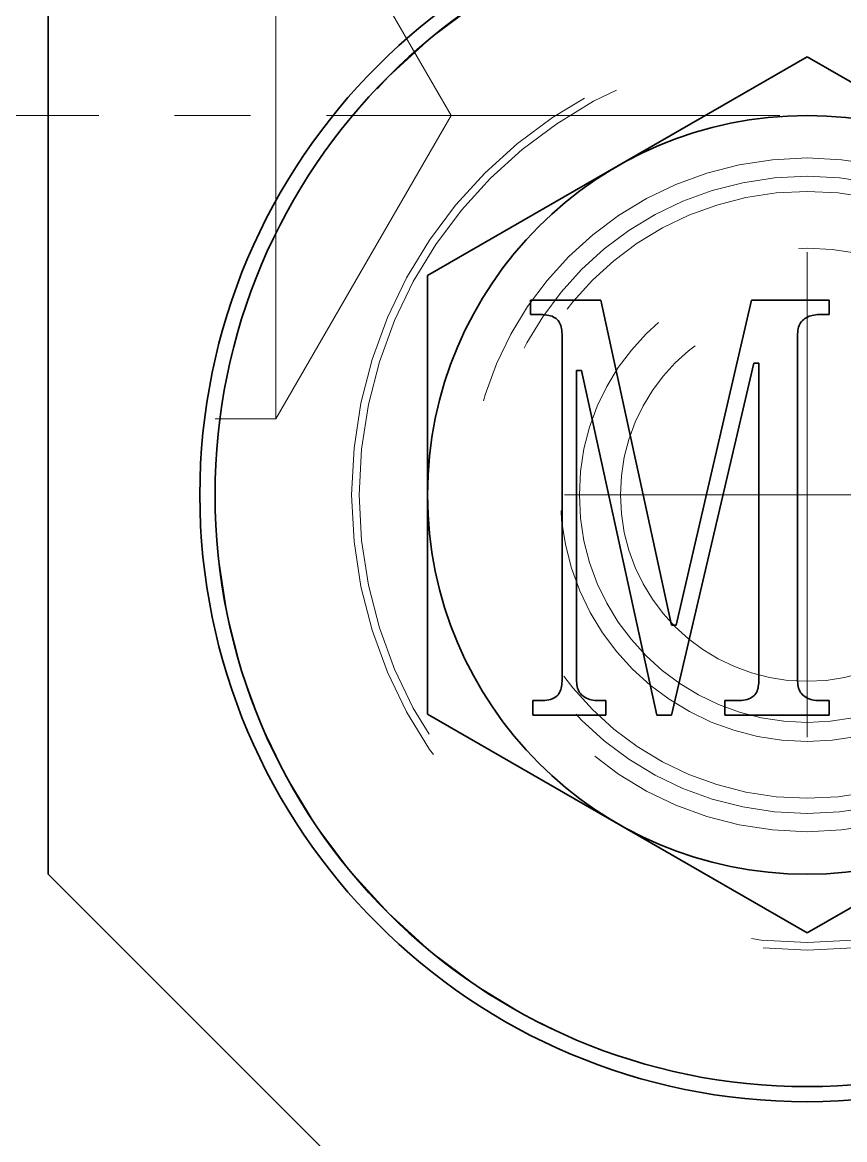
# Model space of a CAD drawing. Header units: millimetres. Extents: x 5606 to 13175, y -3239 to -2051.
# Drawn here: x 5869.36 to 5880.19, y -2464.28 to -2449.56 of the extents above; entities that cross this region are included whole.
import ezdxf

# ---------------------------------------------------------------- set-up
doc = ezdxf.new("R2010")
doc.units = ezdxf.units.MM
for name, pattern in [('CENTER-HOKUTO', [23, 20, -1, 1, -1]), ('DASHSPACE', [30, 12, -18]), ('HIDDEN-HOKUTO', [3.8, 2.5, -1.3])]:
    doc.linetypes.add(name, pattern=pattern)
doc.layers.add('AM_7', color=2, linetype='CENTER-HOKUTO', lineweight=30)
doc.layers.add('AM_HID', color=1, linetype='HIDDEN-HOKUTO', lineweight=25)

msp = doc.modelspace()

# ---------------------------------------------------------------- linework, layer by layer
at = {"color": 7, "lineweight": 35}
msp.add_line((5869.698, -2460.784), (5869.698, -2395.784), dxfattribs=at)
at = {"color": 7, "lineweight": 35, "ltscale": 0.144319}
for p, q in [((5874.698, -2452.894), (5879.698, -2450.009)), ((5884.698, -2458.673), (5879.698, -2461.559))]:
    msp.add_line(p, q, dxfattribs=at)
at = {"color": 7, "lineweight": 35, "ltscale": 0.144318}
for p, q in [((5879.698, -2450.009), (5884.698, -2452.894)), ((5879.698, -2461.559), (5874.698, -2458.673))]:
    msp.add_line(p, q, dxfattribs=at)
at = {"color": 7, "lineweight": 35, "ltscale": 0.072243}
msp.add_line((5874.698, -2455.784), (5874.698, -2452.894), dxfattribs=at)
at = {"color": 7, "lineweight": 35, "ltscale": 0.0048}
for p, q in [((5876.054, -2453.408), (5876.054, -2453.216)), ((5879.99, -2453.216), (5879.99, -2453.408)), ((5876.086, -2458.688), (5876.086, -2458.496)), ((5877.046, -2458.496), (5877.046, -2458.688)), ((5878.614, -2458.688), (5878.614, -2458.496)), ((5879.99, -2458.496), (5879.99, -2458.688))]:
    msp.add_line(p, q, dxfattribs=at)
at = {"color": 7, "lineweight": 35, "ltscale": 0.023199}
msp.add_line((5876.054, -2453.216), (5876.982, -2453.216), dxfattribs=at)
at = {"color": 7, "lineweight": 35, "ltscale": 0.109682}
msp.add_line((5876.982, -2453.216), (5877.91, -2457.504), dxfattribs=at)
at = {"color": 7, "lineweight": 35, "ltscale": 0.110031}
msp.add_line((5877.974, -2457.504), (5878.966, -2453.216), dxfattribs=at)
at = {"color": 7, "lineweight": 35, "ltscale": 0.0256}
msp.add_line((5878.966, -2453.216), (5879.99, -2453.216), dxfattribs=at)
at = {"color": 7, "lineweight": 35, "ltscale": 0.003199}
for p, q in [((5876.182, -2453.408), (5876.054, -2453.408)), ((5879.862, -2458.496), (5879.99, -2458.496))]:
    msp.add_line(p, q, dxfattribs=at)
at = {"color": 7, "lineweight": 35, "ltscale": 0.000776838}
msp.add_line((5876.213, -2453.409), (5876.182, -2453.408), dxfattribs=at)
at = {"color": 7, "lineweight": 35, "ltscale": 0.000728719}
msp.add_line((5876.242, -2453.411), (5876.213, -2453.409), dxfattribs=at)
at = {"color": 7, "lineweight": 35, "ltscale": 0.000685152}
msp.add_line((5876.269, -2453.414), (5876.242, -2453.411), dxfattribs=at)
at = {"color": 7, "lineweight": 35, "ltscale": 0.000641592}
msp.add_line((5876.294, -2453.418), (5876.269, -2453.414), dxfattribs=at)
at = {"color": 7, "lineweight": 35, "ltscale": 0.000601197}
for p, q in [((5876.318, -2453.424), (5876.294, -2453.418)), ((5876.294, -2458.486), (5876.318, -2458.48))]:
    msp.add_line(p, q, dxfattribs=at)
at = {"color": 7, "lineweight": 35, "ltscale": 0.000565285}
msp.add_line((5876.339, -2453.431), (5876.318, -2453.424), dxfattribs=at)
at = {"color": 7, "lineweight": 35, "ltscale": 0.000529848}
msp.add_line((5876.359, -2453.44), (5876.339, -2453.431), dxfattribs=at)
at = {"color": 7, "lineweight": 35, "ltscale": 0.000501179}
msp.add_line((5876.376, -2453.449), (5876.359, -2453.44), dxfattribs=at)
at = {"color": 7, "lineweight": 35, "ltscale": 0.000477895}
msp.add_line((5876.392, -2453.46), (5876.376, -2453.449), dxfattribs=at)
at = {"color": 7, "lineweight": 35, "ltscale": 0.000514181}
msp.add_line((5879.688, -2453.449), (5879.67, -2453.46), dxfattribs=at)
at = {"color": 7, "lineweight": 35, "ltscale": 0.000518689}
for p, q in [((5879.706, -2453.44), (5879.688, -2453.449)), ((5879.688, -2458.455), (5879.706, -2458.465))]:
    msp.add_line(p, q, dxfattribs=at)
at = {"color": 7, "lineweight": 35, "ltscale": 0.000527041}
msp.add_line((5879.725, -2453.431), (5879.706, -2453.44), dxfattribs=at)
at = {"color": 7, "lineweight": 35, "ltscale": 0.000537814}
msp.add_line((5879.746, -2453.424), (5879.725, -2453.431), dxfattribs=at)
at = {"color": 7, "lineweight": 35, "ltscale": 0.000550972}
msp.add_line((5879.767, -2453.418), (5879.746, -2453.424), dxfattribs=at)
at = {"color": 7, "lineweight": 35, "ltscale": 0.00056663}
msp.add_line((5879.789, -2453.414), (5879.767, -2453.418), dxfattribs=at)
at = {"color": 7, "lineweight": 35, "ltscale": 0.000585238}
msp.add_line((5879.813, -2453.411), (5879.789, -2453.414), dxfattribs=at)
at = {"color": 7, "lineweight": 35, "ltscale": 0.000606218}
msp.add_line((5879.837, -2453.409), (5879.813, -2453.411), dxfattribs=at)
at = {"color": 7, "lineweight": 35, "ltscale": 0.000628866}
msp.add_line((5879.862, -2453.408), (5879.837, -2453.409), dxfattribs=at)
at = {"color": 7, "lineweight": 35, "ltscale": 0.0032}
msp.add_line((5879.99, -2453.408), (5879.862, -2453.408), dxfattribs=at)
at = {"color": 7, "lineweight": 35, "ltscale": 0.00045891}
for p, q in [((5876.406, -2453.472), (5876.392, -2453.46)), ((5876.392, -2458.444), (5876.406, -2458.432)), ((5878.984, -2458.444), (5878.998, -2458.432))]:
    msp.add_line(p, q, dxfattribs=at)
at = {"color": 7, "lineweight": 35, "ltscale": 0.000452651}
msp.add_line((5876.418, -2453.486), (5876.406, -2453.472), dxfattribs=at)
at = {"color": 7, "lineweight": 35, "ltscale": 0.000458233}
msp.add_line((5876.429, -2453.5), (5876.418, -2453.486), dxfattribs=at)
at = {"color": 7, "lineweight": 35, "ltscale": 0.000465409}
msp.add_line((5876.438, -2453.516), (5876.429, -2453.5), dxfattribs=at)
at = {"color": 7, "lineweight": 35, "ltscale": 0.00047943}
msp.add_line((5876.447, -2453.534), (5876.438, -2453.516), dxfattribs=at)
at = {"color": 7, "lineweight": 35, "ltscale": 0.000496219}
for p, q in [((5876.454, -2453.552), (5876.447, -2453.534)), ((5879.039, -2458.371), (5879.046, -2458.352))]:
    msp.add_line(p, q, dxfattribs=at)
at = {"color": 7, "lineweight": 35, "ltscale": 0.000517915}
msp.add_line((5876.46, -2453.572), (5876.454, -2453.552), dxfattribs=at)
at = {"color": 7, "lineweight": 35, "ltscale": 0.000538673}
msp.add_line((5876.464, -2453.593), (5876.46, -2453.572), dxfattribs=at)
at = {"color": 7, "lineweight": 35, "ltscale": 0.000566562}
msp.add_line((5876.467, -2453.616), (5876.464, -2453.593), dxfattribs=at)
at = {"color": 7, "lineweight": 35, "ltscale": 0.000569598}
msp.add_line((5879.581, -2453.593), (5879.577, -2453.616), dxfattribs=at)
at = {"color": 7, "lineweight": 35, "ltscale": 0.000545171}
msp.add_line((5879.587, -2453.572), (5879.581, -2453.593), dxfattribs=at)
at = {"color": 7, "lineweight": 35, "ltscale": 0.00052928}
msp.add_line((5879.594, -2453.552), (5879.587, -2453.572), dxfattribs=at)
at = {"color": 7, "lineweight": 35, "ltscale": 0.000513276}
for p, q in [((5879.603, -2453.534), (5879.594, -2453.552)), ((5876.682, -2458.352), (5876.691, -2458.371)), ((5879.594, -2458.352), (5879.603, -2458.371))]:
    msp.add_line(p, q, dxfattribs=at)
at = {"color": 7, "lineweight": 35, "ltscale": 0.000504139}
msp.add_line((5879.613, -2453.516), (5879.603, -2453.534), dxfattribs=at)
at = {"color": 7, "lineweight": 35, "ltscale": 0.000499115}
msp.add_line((5879.625, -2453.5), (5879.613, -2453.516), dxfattribs=at)
at = {"color": 7, "lineweight": 35, "ltscale": 0.000501057}
msp.add_line((5879.639, -2453.486), (5879.625, -2453.5), dxfattribs=at)
at = {"color": 7, "lineweight": 35, "ltscale": 0.00050757}
msp.add_line((5879.654, -2453.472), (5879.639, -2453.486), dxfattribs=at)
at = {"color": 7, "lineweight": 35, "ltscale": 0.000511798}
msp.add_line((5879.67, -2453.46), (5879.654, -2453.472), dxfattribs=at)
at = {"color": 7, "lineweight": 35, "ltscale": 0.000593928}
for p, q in [((5876.469, -2453.639), (5876.467, -2453.616)), ((5879.059, -2458.289), (5879.061, -2458.265))]:
    msp.add_line(p, q, dxfattribs=at)
at = {"color": 7, "lineweight": 35, "ltscale": 0.000623527}
msp.add_line((5876.47, -2453.664), (5876.469, -2453.639), dxfattribs=at)
at = {"color": 7, "lineweight": 35, "ltscale": 0.1144}
for p, q in [((5876.47, -2458.24), (5876.47, -2453.664)), ((5879.574, -2453.664), (5879.574, -2458.24))]:
    msp.add_line(p, q, dxfattribs=at)
at = {"color": 7, "lineweight": 35, "ltscale": 0.000623662}
msp.add_line((5879.575, -2453.639), (5879.574, -2453.664), dxfattribs=at)
at = {"color": 7, "lineweight": 35, "ltscale": 0.000595101}
msp.add_line((5879.577, -2453.616), (5879.575, -2453.639), dxfattribs=at)
at = {"color": 7, "lineweight": 35, "ltscale": 0.001599}
for p, q in [((5876.726, -2454.144), (5876.662, -2454.144)), ((5877.91, -2457.504), (5877.974, -2457.504))]:
    msp.add_line(p, q, dxfattribs=at)
at = {"color": 7, "lineweight": 35, "ltscale": 0.102401}
msp.add_line((5876.662, -2454.144), (5876.662, -2458.24), dxfattribs=at)
at = {"color": 7, "lineweight": 35, "ltscale": 0.116276}
msp.add_line((5877.718, -2458.688), (5876.726, -2454.144), dxfattribs=at)
at = {"color": 7, "lineweight": 35, "ltscale": 0.119146}
msp.add_line((5878.998, -2454.048), (5877.91, -2458.688), dxfattribs=at)
at = {"color": 7, "lineweight": 35, "ltscale": 0.001601}
msp.add_line((5879.062, -2454.048), (5878.998, -2454.048), dxfattribs=at)
at = {"color": 7, "lineweight": 35, "ltscale": 0.1048}
msp.add_line((5879.062, -2458.24), (5879.062, -2454.048), dxfattribs=at)
at = {"color": 7, "lineweight": 35, "ltscale": 0.072244}
msp.add_line((5874.698, -2458.673), (5874.698, -2455.784), dxfattribs=at)
at = {"color": 7, "lineweight": 35, "ltscale": 0.00054107}
msp.add_line((5876.46, -2458.332), (5876.464, -2458.311), dxfattribs=at)
at = {"color": 7, "lineweight": 35, "ltscale": 0.000564188}
msp.add_line((5876.464, -2458.311), (5876.467, -2458.289), dxfattribs=at)
at = {"color": 7, "lineweight": 35, "ltscale": 0.000593989}
msp.add_line((5876.467, -2458.289), (5876.469, -2458.265), dxfattribs=at)
at = {"color": 7, "lineweight": 35, "ltscale": 0.000624271}
msp.add_line((5876.469, -2458.265), (5876.47, -2458.24), dxfattribs=at)
at = {"color": 7, "lineweight": 35, "ltscale": 0.0006244}
msp.add_line((5876.662, -2458.24), (5876.663, -2458.265), dxfattribs=at)
at = {"color": 7, "lineweight": 35, "ltscale": 0.000595024}
for p, q in [((5876.663, -2458.265), (5876.665, -2458.289)), ((5879.575, -2458.265), (5879.577, -2458.289))]:
    msp.add_line(p, q, dxfattribs=at)
at = {"color": 7, "lineweight": 35, "ltscale": 0.000567344}
for p, q in [((5876.665, -2458.289), (5876.669, -2458.311)), ((5879.577, -2458.289), (5879.581, -2458.311))]:
    msp.add_line(p, q, dxfattribs=at)
at = {"color": 7, "lineweight": 35, "ltscale": 0.000547774}
msp.add_line((5876.669, -2458.311), (5876.675, -2458.332), dxfattribs=at)
at = {"color": 7, "lineweight": 35, "ltscale": 0.000541386}
msp.add_line((5879.052, -2458.332), (5879.056, -2458.311), dxfattribs=at)
at = {"color": 7, "lineweight": 35, "ltscale": 0.00056408}
msp.add_line((5879.056, -2458.311), (5879.059, -2458.289), dxfattribs=at)
at = {"color": 7, "lineweight": 35, "ltscale": 0.00062431}
msp.add_line((5879.061, -2458.265), (5879.062, -2458.24), dxfattribs=at)
at = {"color": 7, "lineweight": 35, "ltscale": 0.00062445}
msp.add_line((5879.574, -2458.24), (5879.575, -2458.265), dxfattribs=at)
at = {"color": 7, "lineweight": 35, "ltscale": 0.000547578}
msp.add_line((5879.581, -2458.311), (5879.587, -2458.332), dxfattribs=at)
at = {"color": 7, "lineweight": 35, "ltscale": 0.000501849}
for p, q in [((5876.359, -2458.465), (5876.376, -2458.455)), ((5878.951, -2458.465), (5878.968, -2458.455))]:
    msp.add_line(p, q, dxfattribs=at)
at = {"color": 7, "lineweight": 35, "ltscale": 0.000476398}
msp.add_line((5876.376, -2458.455), (5876.392, -2458.444), dxfattribs=at)
at = {"color": 7, "lineweight": 35, "ltscale": 0.000454295}
msp.add_line((5876.406, -2458.432), (5876.418, -2458.419), dxfattribs=at)
at = {"color": 7, "lineweight": 35, "ltscale": 0.000457619}
for p, q in [((5876.418, -2458.419), (5876.429, -2458.404)), ((5879.01, -2458.419), (5879.021, -2458.404))]:
    msp.add_line(p, q, dxfattribs=at)
at = {"color": 7, "lineweight": 35, "ltscale": 0.000465671}
msp.add_line((5876.429, -2458.404), (5876.438, -2458.388), dxfattribs=at)
at = {"color": 7, "lineweight": 35, "ltscale": 0.000480449}
msp.add_line((5876.438, -2458.388), (5876.447, -2458.371), dxfattribs=at)
at = {"color": 7, "lineweight": 35, "ltscale": 0.000495948}
msp.add_line((5876.447, -2458.371), (5876.454, -2458.352), dxfattribs=at)
at = {"color": 7, "lineweight": 35, "ltscale": 0.000515717}
msp.add_line((5876.454, -2458.352), (5876.46, -2458.332), dxfattribs=at)
at = {"color": 7, "lineweight": 35, "ltscale": 0.000526869}
for p, q in [((5876.675, -2458.332), (5876.682, -2458.352)), ((5879.587, -2458.332), (5879.594, -2458.352))]:
    msp.add_line(p, q, dxfattribs=at)
at = {"color": 7, "lineweight": 35, "ltscale": 0.0005044}
msp.add_line((5876.691, -2458.371), (5876.701, -2458.388), dxfattribs=at)
at = {"color": 7, "lineweight": 35, "ltscale": 0.000500183}
for p, q in [((5876.701, -2458.388), (5876.713, -2458.404)), ((5879.613, -2458.388), (5879.625, -2458.404))]:
    msp.add_line(p, q, dxfattribs=at)
at = {"color": 7, "lineweight": 35, "ltscale": 0.000501014}
msp.add_line((5876.713, -2458.404), (5876.727, -2458.419), dxfattribs=at)
at = {"color": 7, "lineweight": 35, "ltscale": 0.00050801}
msp.add_line((5876.727, -2458.419), (5876.742, -2458.432), dxfattribs=at)
at = {"color": 7, "lineweight": 35, "ltscale": 0.000511184}
for p, q in [((5876.742, -2458.432), (5876.758, -2458.444)), ((5879.654, -2458.432), (5879.67, -2458.444))]:
    msp.add_line(p, q, dxfattribs=at)
at = {"color": 7, "lineweight": 35, "ltscale": 0.000514668}
msp.add_line((5876.758, -2458.444), (5876.776, -2458.455), dxfattribs=at)
at = {"color": 7, "lineweight": 35, "ltscale": 0.000518013}
msp.add_line((5876.776, -2458.455), (5876.794, -2458.465), dxfattribs=at)
at = {"color": 7, "lineweight": 35, "ltscale": 0.000477024}
msp.add_line((5878.968, -2458.455), (5878.984, -2458.444), dxfattribs=at)
at = {"color": 7, "lineweight": 35, "ltscale": 0.000453784}
msp.add_line((5878.998, -2458.432), (5879.01, -2458.419), dxfattribs=at)
at = {"color": 7, "lineweight": 35, "ltscale": 0.000466063}
msp.add_line((5879.021, -2458.404), (5879.03, -2458.388), dxfattribs=at)
at = {"color": 7, "lineweight": 35, "ltscale": 0.000480118}
msp.add_line((5879.03, -2458.388), (5879.039, -2458.371), dxfattribs=at)
at = {"color": 7, "lineweight": 35, "ltscale": 0.000515504}
msp.add_line((5879.046, -2458.352), (5879.052, -2458.332), dxfattribs=at)
at = {"color": 7, "lineweight": 35, "ltscale": 0.000504793}
msp.add_line((5879.603, -2458.371), (5879.613, -2458.388), dxfattribs=at)
at = {"color": 7, "lineweight": 35, "ltscale": 0.000500496}
msp.add_line((5879.625, -2458.404), (5879.639, -2458.419), dxfattribs=at)
at = {"color": 7, "lineweight": 35, "ltscale": 0.000508581}
msp.add_line((5879.639, -2458.419), (5879.654, -2458.432), dxfattribs=at)
at = {"color": 7, "lineweight": 35, "ltscale": 0.000513372}
msp.add_line((5879.67, -2458.444), (5879.688, -2458.455), dxfattribs=at)
at = {"color": 7, "lineweight": 35, "ltscale": 0.0024}
for p, q in [((5876.086, -2458.496), (5876.182, -2458.496)), ((5876.95, -2458.496), (5877.046, -2458.496))]:
    msp.add_line(p, q, dxfattribs=at)
at = {"color": 7, "lineweight": 35, "ltscale": 0.000776091}
msp.add_line((5876.182, -2458.496), (5876.213, -2458.496), dxfattribs=at)
at = {"color": 7, "lineweight": 35, "ltscale": 0.00072938}
msp.add_line((5876.213, -2458.496), (5876.242, -2458.494), dxfattribs=at)
at = {"color": 7, "lineweight": 35, "ltscale": 0.000684573}
for p, q in [((5876.242, -2458.494), (5876.269, -2458.49)), ((5878.834, -2458.494), (5878.861, -2458.49))]:
    msp.add_line(p, q, dxfattribs=at)
at = {"color": 7, "lineweight": 35, "ltscale": 0.000642079}
for p, q in [((5876.269, -2458.49), (5876.294, -2458.486)), ((5878.861, -2458.49), (5878.886, -2458.486))]:
    msp.add_line(p, q, dxfattribs=at)
at = {"color": 7, "lineweight": 35, "ltscale": 0.000565047}
msp.add_line((5876.318, -2458.48), (5876.339, -2458.473), dxfattribs=at)
at = {"color": 7, "lineweight": 35, "ltscale": 0.000529746}
for p, q in [((5876.339, -2458.473), (5876.359, -2458.465)), ((5878.931, -2458.473), (5878.951, -2458.465))]:
    msp.add_line(p, q, dxfattribs=at)
at = {"color": 7, "lineweight": 35, "ltscale": 0.000527644}
msp.add_line((5876.794, -2458.465), (5876.814, -2458.473), dxfattribs=at)
at = {"color": 7, "lineweight": 35, "ltscale": 0.000536843}
for p, q in [((5876.814, -2458.473), (5876.834, -2458.48)), ((5879.726, -2458.473), (5879.746, -2458.48))]:
    msp.add_line(p, q, dxfattribs=at)
at = {"color": 7, "lineweight": 35, "ltscale": 0.000551709}
for p, q in [((5876.834, -2458.48), (5876.855, -2458.486)), ((5879.746, -2458.48), (5879.767, -2458.486))]:
    msp.add_line(p, q, dxfattribs=at)
at = {"color": 7, "lineweight": 35, "ltscale": 0.00056633}
for p, q in [((5876.855, -2458.486), (5876.877, -2458.49)), ((5879.767, -2458.486), (5879.789, -2458.49))]:
    msp.add_line(p, q, dxfattribs=at)
at = {"color": 7, "lineweight": 35, "ltscale": 0.000586958}
msp.add_line((5876.877, -2458.49), (5876.901, -2458.494), dxfattribs=at)
at = {"color": 7, "lineweight": 35, "ltscale": 0.000604575}
msp.add_line((5876.901, -2458.494), (5876.925, -2458.496), dxfattribs=at)
at = {"color": 7, "lineweight": 35, "ltscale": 0.000628886}
for p, q in [((5876.925, -2458.496), (5876.95, -2458.496)), ((5879.837, -2458.496), (5879.862, -2458.496))]:
    msp.add_line(p, q, dxfattribs=at)
at = {"color": 7, "lineweight": 35, "ltscale": 0.003999}
msp.add_line((5878.614, -2458.496), (5878.774, -2458.496), dxfattribs=at)
at = {"color": 7, "lineweight": 35, "ltscale": 0.000776854}
msp.add_line((5878.774, -2458.496), (5878.805, -2458.496), dxfattribs=at)
at = {"color": 7, "lineweight": 35, "ltscale": 0.000728618}
msp.add_line((5878.805, -2458.496), (5878.834, -2458.494), dxfattribs=at)
at = {"color": 7, "lineweight": 35, "ltscale": 0.000602679}
msp.add_line((5878.886, -2458.486), (5878.91, -2458.48), dxfattribs=at)
at = {"color": 7, "lineweight": 35, "ltscale": 0.000563597}
msp.add_line((5878.91, -2458.48), (5878.931, -2458.473), dxfattribs=at)
at = {"color": 7, "lineweight": 35, "ltscale": 0.000528344}
msp.add_line((5879.706, -2458.465), (5879.726, -2458.473), dxfattribs=at)
at = {"color": 7, "lineweight": 35, "ltscale": 0.000585447}
msp.add_line((5879.789, -2458.49), (5879.813, -2458.494), dxfattribs=at)
at = {"color": 7, "lineweight": 35, "ltscale": 0.000606097}
msp.add_line((5879.813, -2458.494), (5879.837, -2458.496), dxfattribs=at)
at = {"color": 7, "lineweight": 35, "ltscale": 0.024001}
msp.add_line((5877.046, -2458.688), (5876.086, -2458.688), dxfattribs=at)
at = {"color": 7, "lineweight": 35, "ltscale": 0.004801}
msp.add_line((5877.91, -2458.688), (5877.718, -2458.688), dxfattribs=at)
at = {"color": 7, "lineweight": 35, "ltscale": 0.034399}
msp.add_line((5879.99, -2458.688), (5878.614, -2458.688), dxfattribs=at)
at = {"color": 7, "lineweight": 35, "ltscale": 0.176777}
msp.add_line((5869.698, -2460.784), (5874.698, -2465.784), dxfattribs=at)
at = {"color": 7, "lineweight": 35}
for radius in [8, 7.8, 5]:
    msp.add_circle((5879.698, -2455.784), radius, dxfattribs=at)
at = {"color": 7, "linetype": 'DASHSPACE', "lineweight": 13}
msp.add_circle((5879.698, -2455.784), 3, dxfattribs=at)
at = {"layer": 'AM_7', "color": 2, "lineweight": 13}
for p, q in [((5827.366, -2450.784), (5879.338, -2450.784)), ((5879.698, -2452.587), (5879.698, -2458.98)), ((5882.894, -2455.784), (5876.502, -2455.784))]:
    msp.add_line(p, q, dxfattribs=at)
at = {"layer": 'AM_HID', "color": 1, "lineweight": 13, "ltscale": 4}
for p, q in [((5872.698, -2452.701), (5872.698, -2446.784)), ((5875.007, -2450.784), (5872.698, -2446.784)), ((5872.698, -2454.784), (5872.698, -2448.866)), ((5875.007, -2450.784), (5872.698, -2454.784)), ((5856.698, -2454.784), (5872.698, -2454.784))]:
    msp.add_line(p, q, dxfattribs=at)
for radius in [7.8, 6, 5.9, 4.44, 4.2, 4.2, 4, 3.25, 2.458]:
    msp.add_circle((5879.698, -2455.784), radius, dxfattribs=at)

doc.saveas('drawing.dxf')
